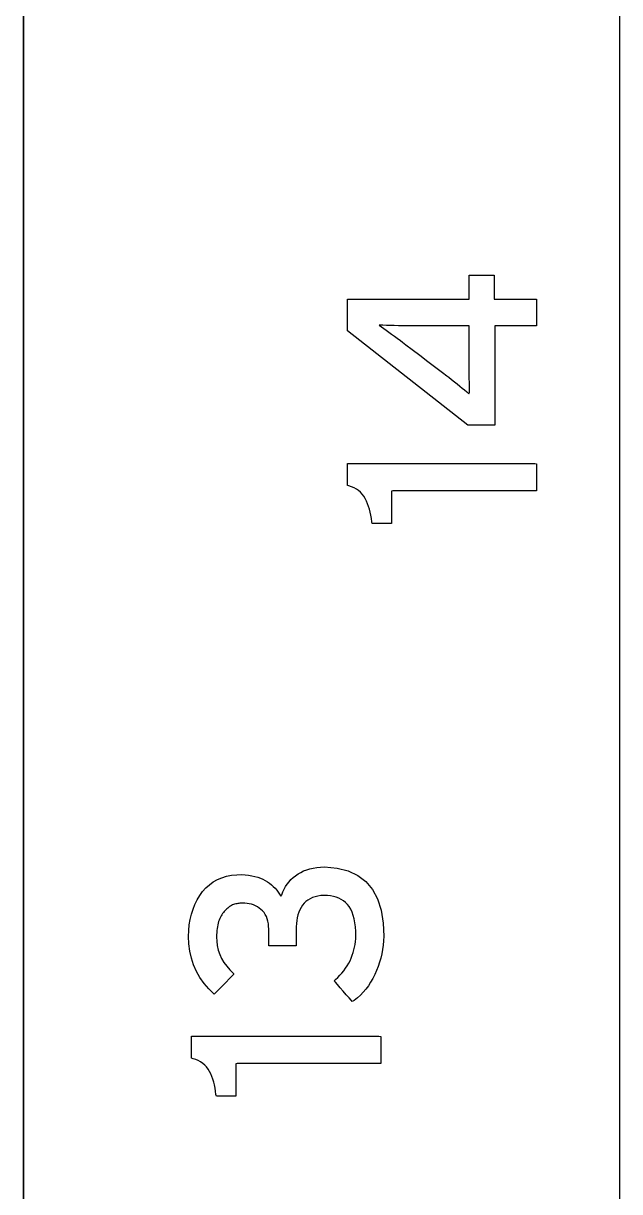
# Model space of a CAD drawing. Extents: x 1 to 47.7, y 0.2 to 35.
# Drawn here: x 35.922 to 36.228, y 6.606 to 7.206 of the extents above; entities that cross this region are included whole.
import ezdxf

# ---------------------------------------------------------------- set-up
doc = ezdxf.new("R2010")
doc.units = 0
doc.header["$MEASUREMENT"] = 0
for name, color, linetype in [('5_1___24__TARGET_LEDS___12', 7, 'CONTINUOUS'), ('6_1__EMPTY_IO_BOARD_POSITI', 7, 'CONTINUOUS'), ('6_2___8__INDEPENDENT_INPUT', 7, 'CONTINUOUS'), ('6_3___8__OPTOISO_INDEPENDE', 7, 'CONTINUOUS'), ('6_4___24__OPTOISO_INDEPEND', 7, 'CONTINUOUS'), ('6_5___8__INDEPENDENT_INPUT', 7, 'CONTINUOUS'), ('6_6___8__INDEPENDENT_INPUT', 7, 'CONTINUOUS'), ('6_7___8__OPTOISO_INDEPENDE', 7, 'CONTINUOUS'), ('6_8___8__OPTOISO_INDEPENDE', 7, 'CONTINUOUS'), ('8_0_____DWG', 7, 'CONTINUOUS')]:
    doc.layers.add(name, color=color, linetype=linetype)

msp = doc.modelspace()

# ---------------------------------------------------------------- linework, layer by layer
at = {"layer": '5_1___24__TARGET_LEDS___12'}
msp.add_lwpolyline([(35.92211, 5.25278), (35.92211, 5.54409), (35.92211, 5.8354), (35.92211, 6.12315), (35.92211, 6.26457), (35.92211, 6.40377), (35.92211, 6.54029), (35.92211, 6.6737), (35.92211, 6.80354), (35.92211, 6.92937), (35.92211, 7.05075), (35.92211, 7.16723), (35.92211, 7.27837), (35.92211, 7.38371), (35.92211, 7.48282), (35.92211, 7.57525), (35.92211, 7.66055), (35.92211, 7.70039), (35.92211, 7.73828), (35.92211, 7.77417), (35.92211, 7.80799), (35.92211, 7.8397), (35.92211, 7.86924)], dxfattribs=at)
at = {"layer": '6_1__EMPTY_IO_BOARD_POSITI'}
msp.add_lwpolyline([(35.92218, 7.86342), (35.92218, 7.82077), (35.92218, 7.77393), (35.92218, 7.72304), (35.92218, 7.66826), (35.92218, 7.60974), (35.92218, 7.54764), (35.92218, 7.4821), (35.92218, 7.41329), (35.92218, 7.34135), (35.92218, 7.26643), (35.92218, 7.1887), (35.92218, 7.1083), (35.92218, 7.02539), (35.92218, 6.94011), (35.92218, 6.85263), (35.92218, 6.76309), (35.92218, 6.67165), (35.92218, 6.48367), (35.92218, 6.28993), (35.92218, 6.09163), (35.92218, 5.89002), (35.92218, 5.48171), (35.92218, 5.07481)], dxfattribs=at)
at = {"layer": '6_2___8__INDEPENDENT_INPUT'}
msp.add_lwpolyline([(35.92211, 5.25278), (35.92211, 5.54409), (35.92211, 5.8354), (35.92211, 6.12315), (35.92211, 6.26457), (35.92211, 6.40377), (35.92211, 6.54029), (35.92211, 6.6737), (35.92211, 6.80354), (35.92211, 6.92937), (35.92211, 7.05075), (35.92211, 7.16723), (35.92211, 7.27837), (35.92211, 7.38371), (35.92211, 7.48282), (35.92211, 7.57525), (35.92211, 7.66055), (35.92211, 7.70039), (35.92211, 7.73828), (35.92211, 7.77417), (35.92211, 7.80799), (35.92211, 7.8397), (35.92211, 7.86924)], dxfattribs=at)
at = {"layer": '6_3___8__OPTOISO_INDEPENDE'}
msp.add_lwpolyline([(35.92211, 5.25278), (35.92211, 5.54409), (35.92211, 5.8354), (35.92211, 6.12315), (35.92211, 6.26457), (35.92211, 6.40377), (35.92211, 6.54029), (35.92211, 6.6737), (35.92211, 6.80354), (35.92211, 6.92937), (35.92211, 7.05075), (35.92211, 7.16723), (35.92211, 7.27837), (35.92211, 7.38371), (35.92211, 7.48282), (35.92211, 7.57525), (35.92211, 7.66055), (35.92211, 7.70039), (35.92211, 7.73828), (35.92211, 7.77417), (35.92211, 7.80799), (35.92211, 7.8397), (35.92211, 7.86924)], dxfattribs=at)
at = {"layer": '6_4___24__OPTOISO_INDEPEND'}
msp.add_lwpolyline([(35.92211, 5.25278), (35.92211, 5.54409), (35.92211, 5.8354), (35.92211, 6.12315), (35.92211, 6.26457), (35.92211, 6.40377), (35.92211, 6.54029), (35.92211, 6.6737), (35.92211, 6.80354), (35.92211, 6.92937), (35.92211, 7.05075), (35.92211, 7.16723), (35.92211, 7.27837), (35.92211, 7.38371), (35.92211, 7.48282), (35.92211, 7.57525), (35.92211, 7.66055), (35.92211, 7.70039), (35.92211, 7.73828), (35.92211, 7.77417), (35.92211, 7.80799), (35.92211, 7.8397), (35.92211, 7.86924)], dxfattribs=at)
at = {"layer": '6_5___8__INDEPENDENT_INPUT'}
msp.add_lwpolyline([(35.92211, 5.25278), (35.92211, 5.54409), (35.92211, 5.8354), (35.92211, 6.12315), (35.92211, 6.26457), (35.92211, 6.40377), (35.92211, 6.54029), (35.92211, 6.6737), (35.92211, 6.80354), (35.92211, 6.92937), (35.92211, 7.05075), (35.92211, 7.16723), (35.92211, 7.27837), (35.92211, 7.38371), (35.92211, 7.48282), (35.92211, 7.57525), (35.92211, 7.66055), (35.92211, 7.70039), (35.92211, 7.73828), (35.92211, 7.77417), (35.92211, 7.80799), (35.92211, 7.8397), (35.92211, 7.86924)], dxfattribs=at)
at = {"layer": '6_6___8__INDEPENDENT_INPUT'}
msp.add_lwpolyline([(35.92211, 5.25278), (35.92211, 5.54409), (35.92211, 5.8354), (35.92211, 6.12315), (35.92211, 6.26457), (35.92211, 6.40377), (35.92211, 6.54029), (35.92211, 6.6737), (35.92211, 6.80354), (35.92211, 6.92937), (35.92211, 7.05075), (35.92211, 7.16723), (35.92211, 7.27837), (35.92211, 7.38371), (35.92211, 7.48282), (35.92211, 7.57525), (35.92211, 7.66055), (35.92211, 7.70039), (35.92211, 7.73828), (35.92211, 7.77417), (35.92211, 7.80799), (35.92211, 7.8397), (35.92211, 7.86924)], dxfattribs=at)
at = {"layer": '6_7___8__OPTOISO_INDEPENDE'}
msp.add_lwpolyline([(35.92211, 5.25278), (35.92211, 5.54409), (35.92211, 5.8354), (35.92211, 6.12315), (35.92211, 6.26457), (35.92211, 6.40377), (35.92211, 6.54029), (35.92211, 6.6737), (35.92211, 6.80354), (35.92211, 6.92937), (35.92211, 7.05075), (35.92211, 7.16723), (35.92211, 7.27837), (35.92211, 7.38371), (35.92211, 7.48282), (35.92211, 7.57525), (35.92211, 7.66055), (35.92211, 7.70039), (35.92211, 7.73828), (35.92211, 7.77417), (35.92211, 7.80799), (35.92211, 7.8397), (35.92211, 7.86924)], dxfattribs=at)
at = {"layer": '6_8___8__OPTOISO_INDEPENDE'}
msp.add_lwpolyline([(35.92211, 5.25278), (35.92211, 5.54409), (35.92211, 5.8354), (35.92211, 6.12315), (35.92211, 6.26457), (35.92211, 6.40377), (35.92211, 6.54029), (35.92211, 6.6737), (35.92211, 6.80354), (35.92211, 6.92937), (35.92211, 7.05075), (35.92211, 7.16723), (35.92211, 7.27837), (35.92211, 7.38371), (35.92211, 7.48282), (35.92211, 7.57525), (35.92211, 7.66055), (35.92211, 7.70039), (35.92211, 7.73828), (35.92211, 7.77417), (35.92211, 7.80799), (35.92211, 7.8397), (35.92211, 7.86924)], dxfattribs=at)
at = {"layer": '8_0_____DWG'}
for points in [[(36.22843, 8.00818), (36.22843, 7.8244), (36.22843, 7.64214), (36.22843, 7.4615), (36.22843, 7.28258), (36.22843, 7.10547), (36.22843, 6.93027), (36.22843, 6.75707), (36.22843, 6.58597)], [(36.16393, 7.06382), (36.18576, 7.06382), (36.18576, 7.05012), (36.1644, 7.05012), (36.1644, 6.99915), (36.1505, 6.99915), (36.08858, 7.04766), (36.08858, 7.06382), (36.15111, 7.06382), (36.15111, 7.07628), (36.16393, 7.07628), (36.16393, 7.06382)]]:
    msp.add_lwpolyline(points, dxfattribs=at)
for points in [[(36.10494, 7.05051), (36.10607, 7.04972), (36.10726, 7.04887), (36.10852, 7.04796), (36.10984, 7.047), (36.11123, 7.04598), (36.11269, 7.0449), (36.1142, 7.04377), (36.11578, 7.04257), (36.1168, 7.04181), (36.11866, 7.04039), (36.1218, 7.03802), (36.12572, 7.03504), (36.12995, 7.03184), (36.134, 7.02876), (36.13741, 7.02618), (36.13969, 7.02445), (36.1406, 7.02376), (36.14213, 7.02259), (36.14358, 7.02145), (36.14497, 7.02035), (36.1463, 7.01928), (36.14756, 7.01824), (36.14876, 7.01724), (36.14989, 7.01626), (36.15095, 7.01532), (36.15124, 7.01616), (36.15124, 7.01777), (36.15123, 7.01944), (36.15122, 7.02117), (36.1512, 7.02297), (36.15118, 7.02483), (36.15116, 7.02676), (36.15113, 7.02876), (36.15111, 7.03029), (36.15111, 7.03147), (36.15111, 7.03382), (36.15111, 7.03693), (36.15111, 7.04042), (36.15111, 7.04388), (36.15111, 7.04691), (36.15111, 7.04912), (36.15111, 7.0501), (36.15029, 7.05012), (36.14758, 7.05012), (36.14354, 7.05012), (36.13872, 7.05012), (36.1337, 7.05012), (36.12905, 7.05012), (36.12533, 7.05012), (36.12311, 7.05012), (36.12169, 7.05013), (36.1193, 7.05017), (36.11699, 7.05021), (36.11477, 7.05025), (36.11264, 7.0503), (36.11059, 7.05035), (36.10862, 7.0504), (36.10674, 7.05045)], [(36.18576, 6.96541), (36.18291, 6.96541), (36.17533, 6.96541), (36.16447, 6.96541), (36.15178, 6.96541), (36.13874, 6.96541), (36.12678, 6.96541), (36.11738, 6.96541), (36.11198, 6.96541), (36.11123, 6.96525), (36.11123, 6.96404), (36.11123, 6.96193), (36.11123, 6.95925), (36.11123, 6.95633), (36.11123, 6.95349), (36.11123, 6.95106), (36.11123, 6.94936), (36.11123, 6.94872), (36.11085, 6.94872), (36.10983, 6.94872), (36.10836, 6.94872), (36.10666, 6.94872), (36.1049, 6.94872), (36.10329, 6.94872), (36.10202, 6.94872), (36.1013, 6.94872), (36.10112, 6.94958), (36.10093, 6.95127), (36.10067, 6.9529), (36.10034, 6.95448), (36.09995, 6.95599), (36.0995, 6.95745), (36.09898, 6.95885), (36.09839, 6.96019), (36.09774, 6.96147), (36.09703, 6.96265), (36.09623, 6.96373), (36.09532, 6.9647), (36.09432, 6.96556), (36.09322, 6.96632), (36.09202, 6.96696), (36.09072, 6.9675), (36.08932, 6.96794), (36.08858, 6.96823), (36.08858, 6.96905), (36.08858, 6.97049), (36.08858, 6.97232), (36.08858, 6.97432), (36.08858, 6.97626), (36.08858, 6.97792), (36.08858, 6.97908), (36.08858, 6.97952), (36.0923, 6.97952), (36.10219, 6.97952), (36.11635, 6.97952), (36.13289, 6.97952), (36.1499, 6.97952), (36.16549, 6.97952), (36.17775, 6.97952), (36.18479, 6.97952), (36.18576, 6.97938), (36.18576, 6.97836), (36.18576, 6.97658), (36.18576, 6.97431), (36.18576, 6.97184), (36.18576, 6.96944), (36.18576, 6.96739), (36.18576, 6.96595)], [(36.07685, 6.77226), (36.08329, 6.7717), (36.08897, 6.77027), (36.09388, 6.76797), (36.09803, 6.7648), (36.10141, 6.76075), (36.10402, 6.75584), (36.10587, 6.75005), (36.10695, 6.74338), (36.10727, 6.73665), (36.10716, 6.73437), (36.10695, 6.73211), (36.10664, 6.72987), (36.10623, 6.72767), (36.10572, 6.72548), (36.10511, 6.72333), (36.1044, 6.72119), (36.10359, 6.71909), (36.10267, 6.717), (36.10164, 6.71499), (36.10052, 6.71308), (36.09933, 6.71128), (36.09805, 6.70957), (36.09669, 6.70797), (36.09525, 6.70647), (36.09372, 6.70507), (36.09211, 6.70377), (36.0911, 6.70314), (36.0905, 6.70382), (36.08942, 6.70506), (36.08802, 6.70667), (36.08645, 6.70846), (36.08489, 6.71026), (36.08348, 6.71187), (36.0824, 6.7131), (36.08181, 6.71378), (36.08245, 6.71445), (36.08364, 6.71553), (36.08475, 6.71665), (36.08579, 6.7178), (36.08676, 6.71899), (36.08766, 6.72021), (36.08849, 6.72148), (36.08925, 6.72278), (36.08993, 6.72411), (36.09055, 6.7255), (36.09109, 6.7269), (36.09156, 6.7283), (36.09196, 6.72971), (36.09229, 6.73112), (36.09255, 6.73253), (36.09273, 6.73395), (36.09285, 6.73537), (36.09289, 6.73679), (36.09286, 6.73912), (36.09271, 6.74145), (36.09245, 6.74361), (36.09208, 6.7456), (36.09159, 6.74742), (36.091, 6.74907), (36.0903, 6.75056), (36.08948, 6.75188), (36.08856, 6.75304), (36.08757, 6.75402), (36.08651, 6.75488), (36.08535, 6.75563), (36.08411, 6.75625), (36.08278, 6.75676), (36.08137, 6.75716), (36.07987, 6.75743), (36.07828, 6.75759), (36.07661, 6.75763), (36.07497, 6.75753), (36.07343, 6.75731), (36.07199, 6.75698), (36.07065, 6.75654), (36.06942, 6.75598), (36.06828, 6.7553), (36.06724, 6.75452), (36.06631, 6.75362), (36.06548, 6.75259), (36.06477, 6.75147), (36.06415, 6.75026), (36.06361, 6.74899), (36.06316, 6.74764), (36.0628, 6.74622), (36.06253, 6.74472), (36.06235, 6.74315), (36.06226, 6.74151), (36.06224, 6.74047), (36.06224, 6.73992), (36.06224, 6.73891), (36.06224, 6.7376), (36.06224, 6.73613), (36.06224, 6.73467), (36.06224, 6.73335), (36.06224, 6.73234), (36.06224, 6.73179), (36.06207, 6.73173), (36.06107, 6.73173), (36.05937, 6.73173), (36.05721, 6.73173), (36.05485, 6.73173), (36.05252, 6.73173), (36.05047, 6.73173), (36.04894, 6.73173), (36.04818, 6.73173), (36.04814, 6.73189), (36.04814, 6.73258), (36.04814, 6.73368), (36.04814, 6.73503), (36.04814, 6.7365), (36.04814, 6.73792), (36.04814, 6.73914), (36.04814, 6.74003), (36.04814, 6.74042), (36.0481, 6.74169), (36.04796, 6.74309), (36.04772, 6.7444), (36.04738, 6.74563), (36.04693, 6.74677), (36.04638, 6.74783), (36.04573, 6.7488), (36.04498, 6.74969), (36.04412, 6.75049), (36.04324, 6.75118), (36.04231, 6.75178), (36.04134, 6.75231), (36.04032, 6.75275), (36.03927, 6.75311), (36.03817, 6.75338), (36.03702, 6.75357), (36.03583, 6.75369), (36.03471, 6.75372), (36.03423, 6.75371), (36.03374, 6.75368), (36.03324, 6.75363), (36.03274, 6.75357), (36.03223, 6.75349), (36.03172, 6.7534), (36.03119, 6.75329), (36.03066, 6.75316), (36.03012, 6.75299), (36.02959, 6.75276), (36.02907, 6.7525), (36.02857, 6.75222), (36.02808, 6.7519), (36.02759, 6.75156), (36.02713, 6.75118), (36.02667, 6.75078), (36.02622, 6.75035), (36.02577, 6.7499), (36.02532, 6.7494), (36.02488, 6.74888), (36.02447, 6.74832), (36.02407, 6.74773), (36.0237, 6.74711), (36.02334, 6.74645), (36.02301, 6.74576), (36.0227, 6.74503), (36.02242, 6.74425), (36.02217, 6.74341), (36.02196, 6.74253), (36.02178, 6.7416), (36.02163, 6.74063), (36.02152, 6.73962), (36.02143, 6.73855), (36.02137, 6.73745), (36.02135, 6.7363), (36.02143, 6.73422), (36.02173, 6.73185), (36.02225, 6.72957), (36.023, 6.72737), (36.02398, 6.72525), (36.02518, 6.72321), (36.0266, 6.72126), (36.02825, 6.71938), (36.03012, 6.71759), (36.03014, 6.71706), (36.02924, 6.71615), (36.02789, 6.71478), (36.02626, 6.71312), (36.02452, 6.71135), (36.02287, 6.70967), (36.02146, 6.70824), (36.02049, 6.70725), (36.02013, 6.70688), (36.01735, 6.7096), (36.01491, 6.71247), (36.01279, 6.71548), (36.011, 6.71865), (36.00954, 6.72197), (36.0084, 6.72544), (36.0076, 6.72906), (36.00712, 6.73283), (36.00697, 6.73662), (36.00708, 6.73964), (36.00737, 6.74255), (36.00783, 6.74534), (36.00846, 6.74801), (36.00926, 6.75056), (36.01024, 6.753), (36.01138, 6.75532), (36.0127, 6.75753), (36.0142, 6.75961), (36.01587, 6.76149), (36.01768, 6.76314), (36.01965, 6.76457), (36.02177, 6.76577), (36.02404, 6.76674), (36.02646, 6.76748), (36.02903, 6.768), (36.03174, 6.76829), (36.03419, 6.76832), (36.03605, 6.76821), (36.03781, 6.76803), (36.03947, 6.76777), (36.04104, 6.76743), (36.04252, 6.76703), (36.0439, 6.76655), (36.04519, 6.766), (36.04638, 6.76537), (36.04749, 6.76466), (36.04855, 6.76389), (36.04956, 6.76308), (36.05051, 6.76222), (36.0514, 6.76131), (36.05224, 6.76036), (36.05302, 6.75936), (36.05375, 6.75832), (36.05442, 6.75724), (36.05493, 6.75801), (36.05546, 6.75948), (36.05609, 6.76088), (36.05682, 6.7622), (36.05765, 6.76346), (36.05858, 6.76465), (36.0596, 6.76577), (36.06073, 6.76682), (36.06195, 6.7678), (36.06324, 6.7687), (36.06462, 6.76951), (36.06609, 6.77021), (36.06766, 6.77081), (36.06931, 6.77131), (36.07106, 6.7717), (36.0729, 6.77199), (36.07483, 6.77218)], [(36.10571, 6.67125), (36.10286, 6.67125), (36.09528, 6.67125), (36.08441, 6.67125), (36.07173, 6.67125), (36.05869, 6.67125), (36.04673, 6.67125), (36.03733, 6.67125), (36.03193, 6.67125), (36.03118, 6.67108), (36.03118, 6.66987), (36.03118, 6.66777), (36.03118, 6.66509), (36.03118, 6.66217), (36.03118, 6.65933), (36.03118, 6.65689), (36.03118, 6.65519), (36.03118, 6.65455), (36.0308, 6.65455), (36.02978, 6.65455), (36.02831, 6.65455), (36.02661, 6.65455), (36.02485, 6.65455), (36.02324, 6.65455), (36.02197, 6.65455), (36.02125, 6.65455), (36.02107, 6.65542), (36.02088, 6.65711), (36.02062, 6.65874), (36.02029, 6.66031), (36.0199, 6.66183), (36.01945, 6.66328), (36.01893, 6.66468), (36.01834, 6.66602), (36.01769, 6.6673), (36.01698, 6.66849), (36.01618, 6.66956), (36.01527, 6.67053), (36.01427, 6.67139), (36.01317, 6.67214), (36.01197, 6.67279), (36.01067, 6.67333), (36.00927, 6.67376), (36.00853, 6.67405), (36.00853, 6.67488), (36.00853, 6.67632), (36.00853, 6.67815), (36.00853, 6.68014), (36.00853, 6.68208), (36.00853, 6.68375), (36.00853, 6.68491), (36.00853, 6.68534), (36.01225, 6.68534), (36.02214, 6.68534), (36.0363, 6.68534), (36.05284, 6.68534), (36.06985, 6.68534), (36.08544, 6.68534), (36.0977, 6.68534), (36.10474, 6.68534), (36.10571, 6.6852), (36.10571, 6.68418), (36.10571, 6.6824), (36.10571, 6.68014), (36.10571, 6.67768), (36.10571, 6.67528), (36.10571, 6.67322), (36.10571, 6.67179)]]:
    msp.add_lwpolyline(points, close=True, dxfattribs=at)

doc.saveas('drawing.dxf')
